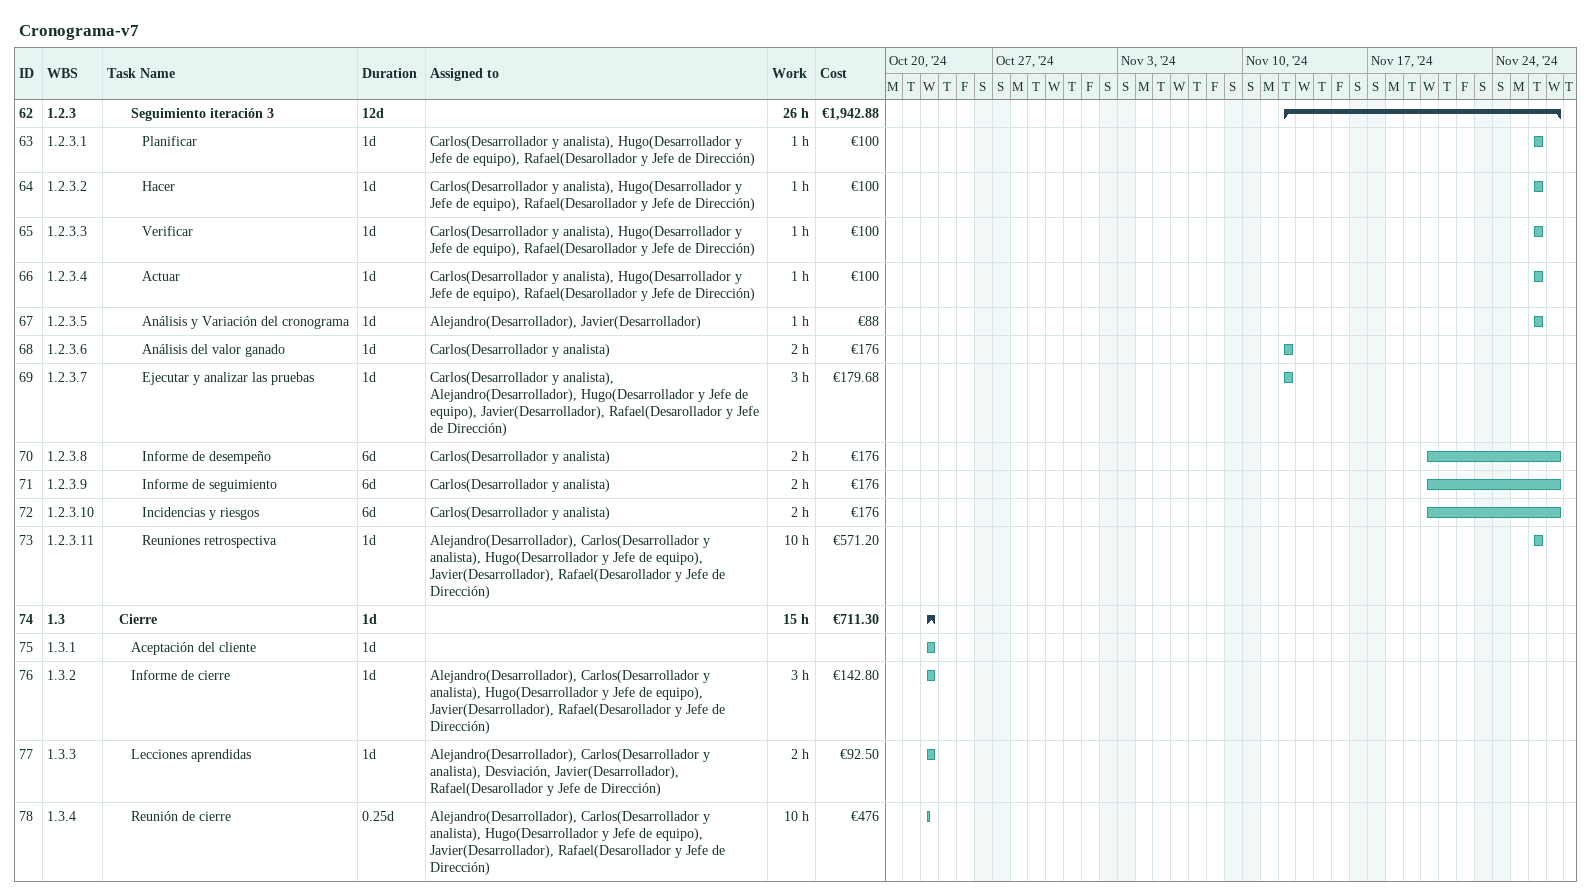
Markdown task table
Cronograma-v7

| ID | WBS | Task | Duration | Start | Finish | Resources | Work (h) | Cost (€) |
|---|---|---|---|---|---|---|---|---|
| 62 | 1.2.3 | **Seguimiento iteración 3** | 12d | 2024-11-12 | 2024-11-27 |  | 26 | 1942.88 |
| 63 | 1.2.3.1 | Planificar | 1d | 2024-11-26 | 2024-11-26 | Carlos(Desarrollador y analista), Hugo(Desarrollador y Jefe de equipo), Rafael(Desarollador y Jefe de Dirección) | 1 | 100 |
| 64 | 1.2.3.2 | Hacer | 1d | 2024-11-26 | 2024-11-26 | Carlos(Desarrollador y analista), Hugo(Desarrollador y Jefe de equipo), Rafael(Desarollador y Jefe de Dirección) | 1 | 100 |
| 65 | 1.2.3.3 | Verificar | 1d | 2024-11-26 | 2024-11-26 | Carlos(Desarrollador y analista), Hugo(Desarrollador y Jefe de equipo), Rafael(Desarollador y Jefe de Dirección) | 1 | 100 |
| 66 | 1.2.3.4 | Actuar | 1d | 2024-11-26 | 2024-11-26 | Carlos(Desarrollador y analista), Hugo(Desarrollador y Jefe de equipo), Rafael(Desarollador y Jefe de Dirección) | 1 | 100 |
| 67 | 1.2.3.5 | Análisis y Variación del cronograma | 1d | 2024-11-26 | 2024-11-26 | Alejandro(Desarrollador), Javier(Desarrollador) | 1 | 88 |
| 68 | 1.2.3.6 | Análisis del valor ganado | 1d | 2024-11-12 | 2024-11-12 | Carlos(Desarrollador y analista) | 2 | 176 |
| 69 | 1.2.3.7 | Ejecutar y analizar las pruebas | 1d | 2024-11-12 | 2024-11-12 | Carlos(Desarrollador y analista), Alejandro(Desarrollador), Hugo(Desarrollador y Jefe de equipo), Javier(Desarrollador), Rafael(Desarollador y Jefe de Dirección) | 3 | 179.68 |
| 70 | 1.2.3.8 | Informe de desempeño | 6d | 2024-11-20 | 2024-11-27 | Carlos(Desarrollador y analista) | 2 | 176 |
| 71 | 1.2.3.9 | Informe de seguimiento | 6d | 2024-11-20 | 2024-11-27 | Carlos(Desarrollador y analista) | 2 | 176 |
| 72 | 1.2.3.10 | Incidencias y riesgos | 6d | 2024-11-20 | 2024-11-27 | Carlos(Desarrollador y analista) | 2 | 176 |
| 73 | 1.2.3.11 | Reuniones retrospectiva | 1d | 2024-11-26 | 2024-11-26 | Alejandro(Desarrollador), Carlos(Desarrollador y analista), Hugo(Desarrollador y Jefe de equipo), Javier(Desarrollador), Rafael(Desarollador y Jefe de Dirección) | 10 | 571.20 |
| 74 | 1.3 | **Cierre** | 1d | 2024-10-23 | 2024-10-23 |  | 15 | 711.30 |
| 75 | 1.3.1 | Aceptación del cliente | 1d | 2024-10-23 | 2024-10-23 |  |  |  |
| 76 | 1.3.2 | Informe de cierre | 1d | 2024-10-23 | 2024-10-23 | Alejandro(Desarrollador), Carlos(Desarrollador y analista), Hugo(Desarrollador y Jefe de equipo), Javier(Desarrollador), Rafael(Desarollador y Jefe de Dirección) | 3 | 142.80 |
| 77 | 1.3.3 | Lecciones aprendidas | 1d | 2024-10-23 | 2024-10-23 | Alejandro(Desarrollador), Carlos(Desarrollador y analista), Desviación, Javier(Desarrollador), Rafael(Desarollador y Jefe de Dirección) | 2 | 92.50 |
| 78 | 1.3.4 | Reunión de cierre | 0.25d | 2024-10-23 | 2024-10-23 | Alejandro(Desarrollador), Carlos(Desarrollador y analista), Hugo(Desarrollador y Jefe de equipo), Javier(Desarrollador), Rafael(Desarollador y Jefe de Dirección) | 10 | 476 |
